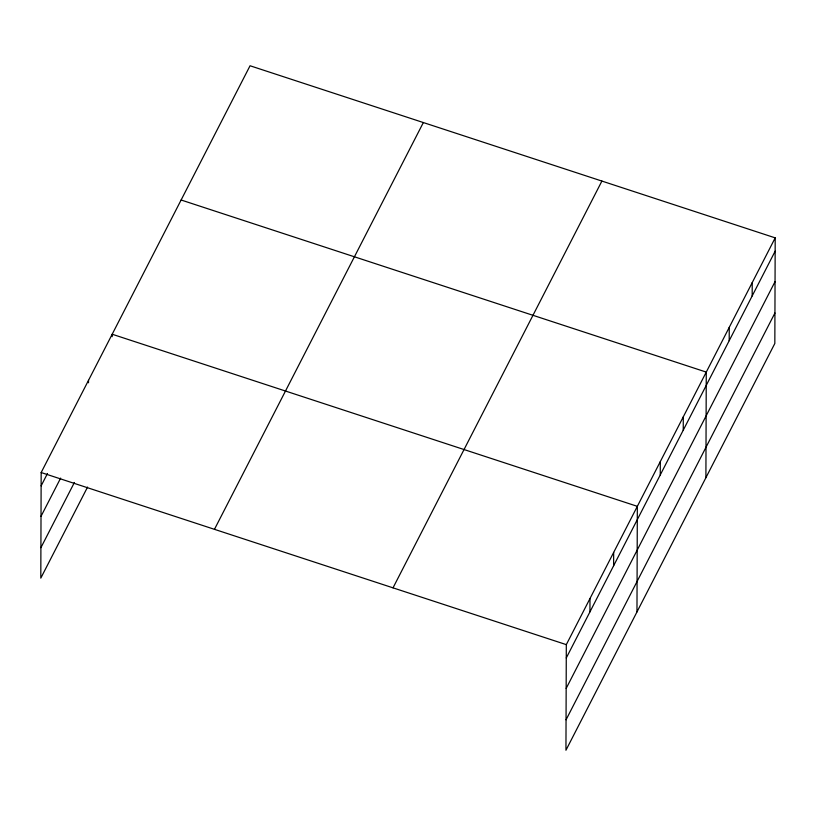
<?xml version="1.0" encoding="UTF-8"?>
<svg xmlns="http://www.w3.org/2000/svg" width="816" height="816" viewBox="0 0 816 816"><rect width="100%" height="100%" fill="white"/><g stroke="black" fill="none" stroke-linecap="round" stroke-linejoin="round"><path stroke-width="1.22" d="M775.2 237.864L566.314 644.64L565.947 750.241L774.833 343.465L775.2 237.864L250.053 65.759L41.167 472.535L40.8 578.136L87.567 487.06M88.505 382.755L88.516 380.338M112.18 336.661L112.19 334.234L637.337 506.338L636.97 611.939M589.937 611.878L589.988 598.536M613.612 565.774L613.663 552.442M660.266 474.932L660.317 461.591M683.247 430.185L683.288 416.843M705.901 477.697L706.268 372.096L181.121 200.002M729.198 340.69L729.249 327.359M752.179 295.943L752.219 282.611M41.126 485.877L47.471 473.504M41.014 516.324L60.649 478.094M40.902 547.689L74.399 482.47M214.465 529.329L423.351 122.553M393.016 587.846L601.902 181.07M566.263 657.982L775.149 251.206M566.161 688.429L775.047 281.653M566.049 719.794L774.935 313.018M41.167 472.535L566.314 644.64"/></g></svg>
